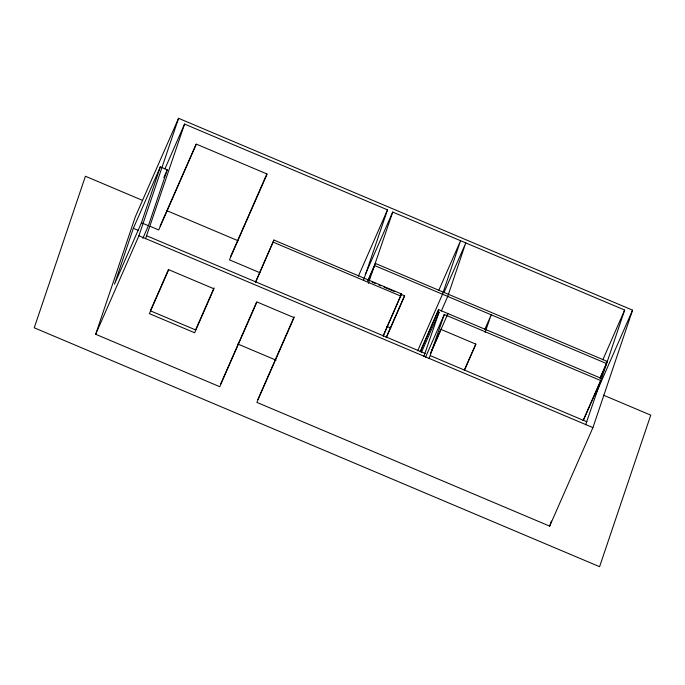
<?xml version="1.0" encoding="UTF-8"?>
<svg xmlns="http://www.w3.org/2000/svg" width="685" height="685" viewBox="0 0 685 685"><rect width="100%" height="100%" fill="white"/><g stroke="black" fill="none" stroke-linecap="round" stroke-linejoin="round"><path stroke-width="1.03" d="M95.669 334.271L135.322 216.811L178.571 118.299L632.572 310.159L592.927 427.611L549.678 526.131L256.866 402.386L294.062 317.643L256.952 301.957L219.757 386.708L95.669 334.271L138.918 235.751L178.571 118.299M160.316 166.883L133.344 228.319L114.481 284.207L141.444 222.771L160.316 166.883L167.268 169.82L148.405 225.708L142.84 238.389M145.545 238.774L184.565 124.079L387.505 209.841L363.547 280.225M255.676 282.177L273.949 240.05L401.513 293.959L383.24 336.087M583.14 420.436L601.558 378.497L624.66 310.057L392.728 212.05L368.342 283.41M420.35 351.765L438.623 309.646L601.558 378.497M423.869 356.397L439.059 312.266L437.903 311.769M429.084 358.597L444.282 314.466L600.839 380.629L585.641 424.76M549.678 526.131L551.391 521.062M164.871 168.947L184.565 124.079M163.843 177.62L167.268 169.82M160.102 226.127L196.056 144.227M168.373 269.779L150.357 310.81L195.585 329.922L214.028 287.914M230.417 257.003L266.799 174.118M255.539 281.997L273.949 240.05M220.716 383.865L256.627 302.042M257.825 399.543L294.165 316.753M358.392 276.166L387.505 209.841M365.319 274.471L392.728 212.05M367.674 280.987L375.38 263.434L607.312 361.449L600.034 378.026M368.239 280.199L374.661 265.566L606.593 363.581L600.171 378.206M383.103 335.898L401.513 293.959M386.177 337.491L404.544 295.646M386.306 337.671L404.681 295.834L400.742 294.165M438.725 290.466L460.568 240.718L442.501 294.233L417.662 350.806M443.948 292.666L465.783 242.918L447.716 296.442L441.294 311.067M420.213 351.585L438.623 309.646M421.506 352.253L439.059 312.266M425.445 357.39L444.282 314.466M431.199 351.602L441.046 329.168M446.611 316.487L447.896 313.559L430.48 353.734M464.242 370.285L475.792 343.981M464.379 370.465L475.921 344.17L441.131 329.468M484.783 329.451L491.205 314.817L485.083 332.362M602.826 359.805L624.66 310.057M583.278 420.616L600.839 380.629M595.753 394.046L632.572 310.159M372.203 282.109L375.157 283.359M379.096 285.02L381.065 285.85M384.011 287.101L394.834 291.673M273.229 242.182L400.793 296.091M142.54 200.38L85.411 176.242L34.25 327.798L599.589 566.701L650.75 415.153L603.476 395.168M167.166 210.783L238.072 240.752M150.015 226.273L158.715 229.946L196.381 144.141L267.124 174.033L229.458 259.838L259.872 272.699M386.828 326.343L390.758 328.004M141.444 222.771L148.405 225.708M133.344 228.319L138.558 230.528M146.83 235.854L425.154 353.469M430.368 355.669L586.925 421.832M138.918 235.751L592.927 427.611M237.832 344.016L276.106 360.19M168.698 269.684L149.398 313.653L194.626 332.764L213.925 288.796L168.698 269.684"/></g></svg>
